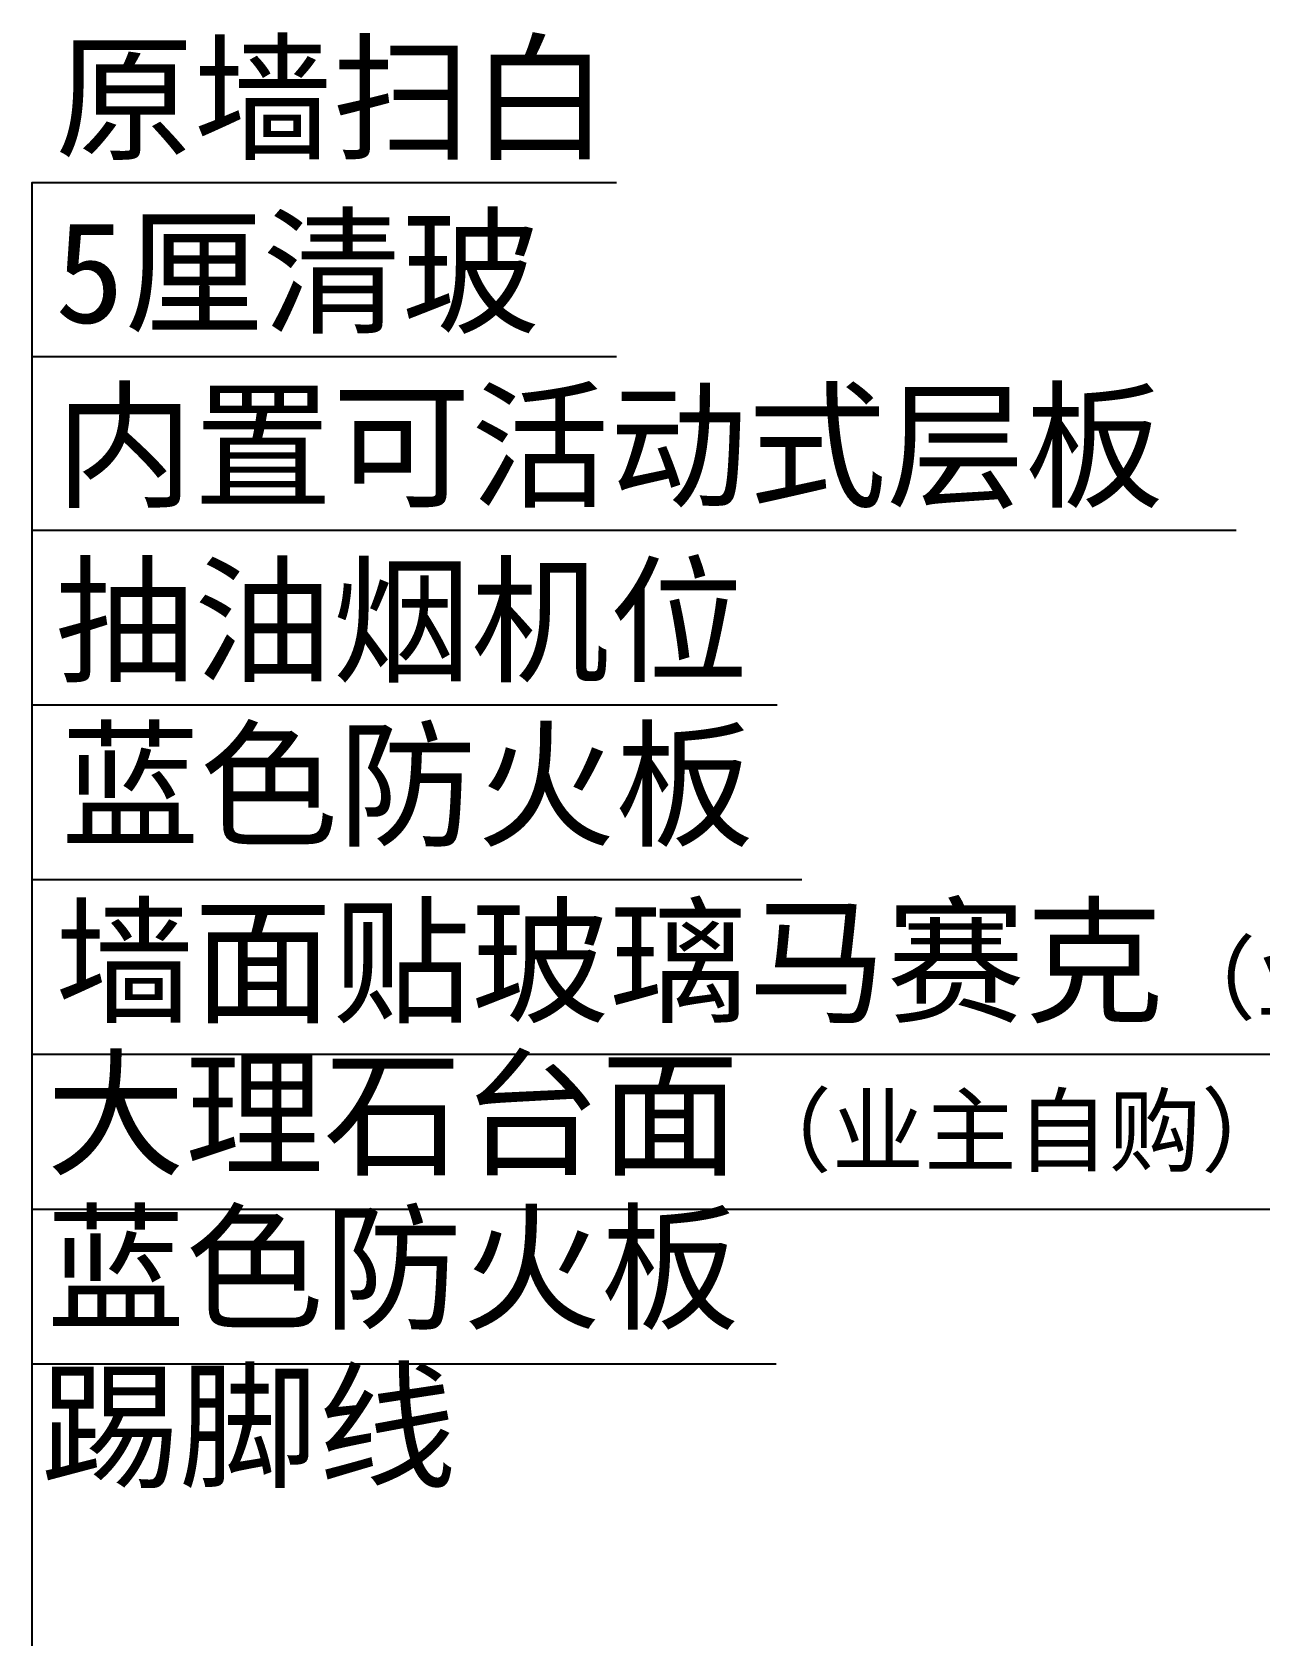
# Model space of a CAD drawing. Header units: millimetres. Extents: x 71641 to 191108, y -23091 to 29972.
# Drawn here: x 182426 to 183514, y -12740 to -11318 of the extents above; entities that cross this region are included whole.
import ezdxf

# ---------------------------------------------------------------- set-up
doc = ezdxf.new("R2010")
doc.units = ezdxf.units.MM
doc.styles.add('30', font='SimSun.ttf', dxfattribs={"height": 75})

msp = doc.modelspace()

# ---------------------------------------------------------------- linework, layer by layer
at = {"color": 8}
for points in [[(182425.8658415303, -11606.45467800435), (182425.8658415303, -11451.58761749917), (182943.6974144785, -11451.58761749917)], [(182425.8658415303, -11760.55813360678), (182425.8658415303, -11605.69107310161), (182943.6974144785, -11605.69107310161)], [(182425.8658415303, -11914.66158920922), (182425.8658415303, -11759.79452870405), (183492.7237435887, -11759.79452870405)], [(182425.8658415303, -12069.5286497144), (182425.8658415303, -11914.66158920922), (183085.9436317625, -11914.66158920922)], [(182425.8658415303, -12224.39571021957), (182425.8658415303, -12069.5286497144), (183107.8667618777, -12069.5286497144)], [(182425.8658415303, -12361.53318712561), (182425.8658415303, -12224.39571021957), (183944.6207948189, -12224.39571021957)], [(182425.8658415303, -12498.67066403164), (182425.8658415303, -12361.53318712561), (183550.2238660487, -12361.53318712561)], [(182425.8658415303, -15507.33223428336), (182425.8658415303, -12498.67066403164), (183085.097997389, -12498.67066403164)]]:
    msp.add_lwpolyline(points, dxfattribs=at)

# ---------------------------------------------------------------- texts
at = {"color": 2, "char_height": 90, "attachment_point": 1, "style": '30'}
for s, insert in [('原墙扫白', (182446.3458298208, -11331.82401259644)), ('5厘清玻', (182446.3458298208, -11485.92746819888)), ('内置可活动式层板', (182446.3458298208, -11640.03092380131)), ('抽油烟机位', (182446.3458298208, -11794.89798430649)), ('蓝色防火板', (182451.4659598683, -11940.48602522707)), ('墙面贴玻璃马赛克{\\H0.6667x;（业主自购）}', (182446.3458298208, -12097.02202563554)), ('大理石台面{\\H0.6667x;（业主自购）}', (182438.6659006993, -12232.0201034122)), ('蓝色防火板', (182438.6659006993, -12368.65743583634)), ('踢脚线', (182433.5459199229, -12509.10009680416))]:
    msp.add_mtext(s, dxfattribs=dict(at, insert=insert))

doc.saveas('drawing.dxf')
